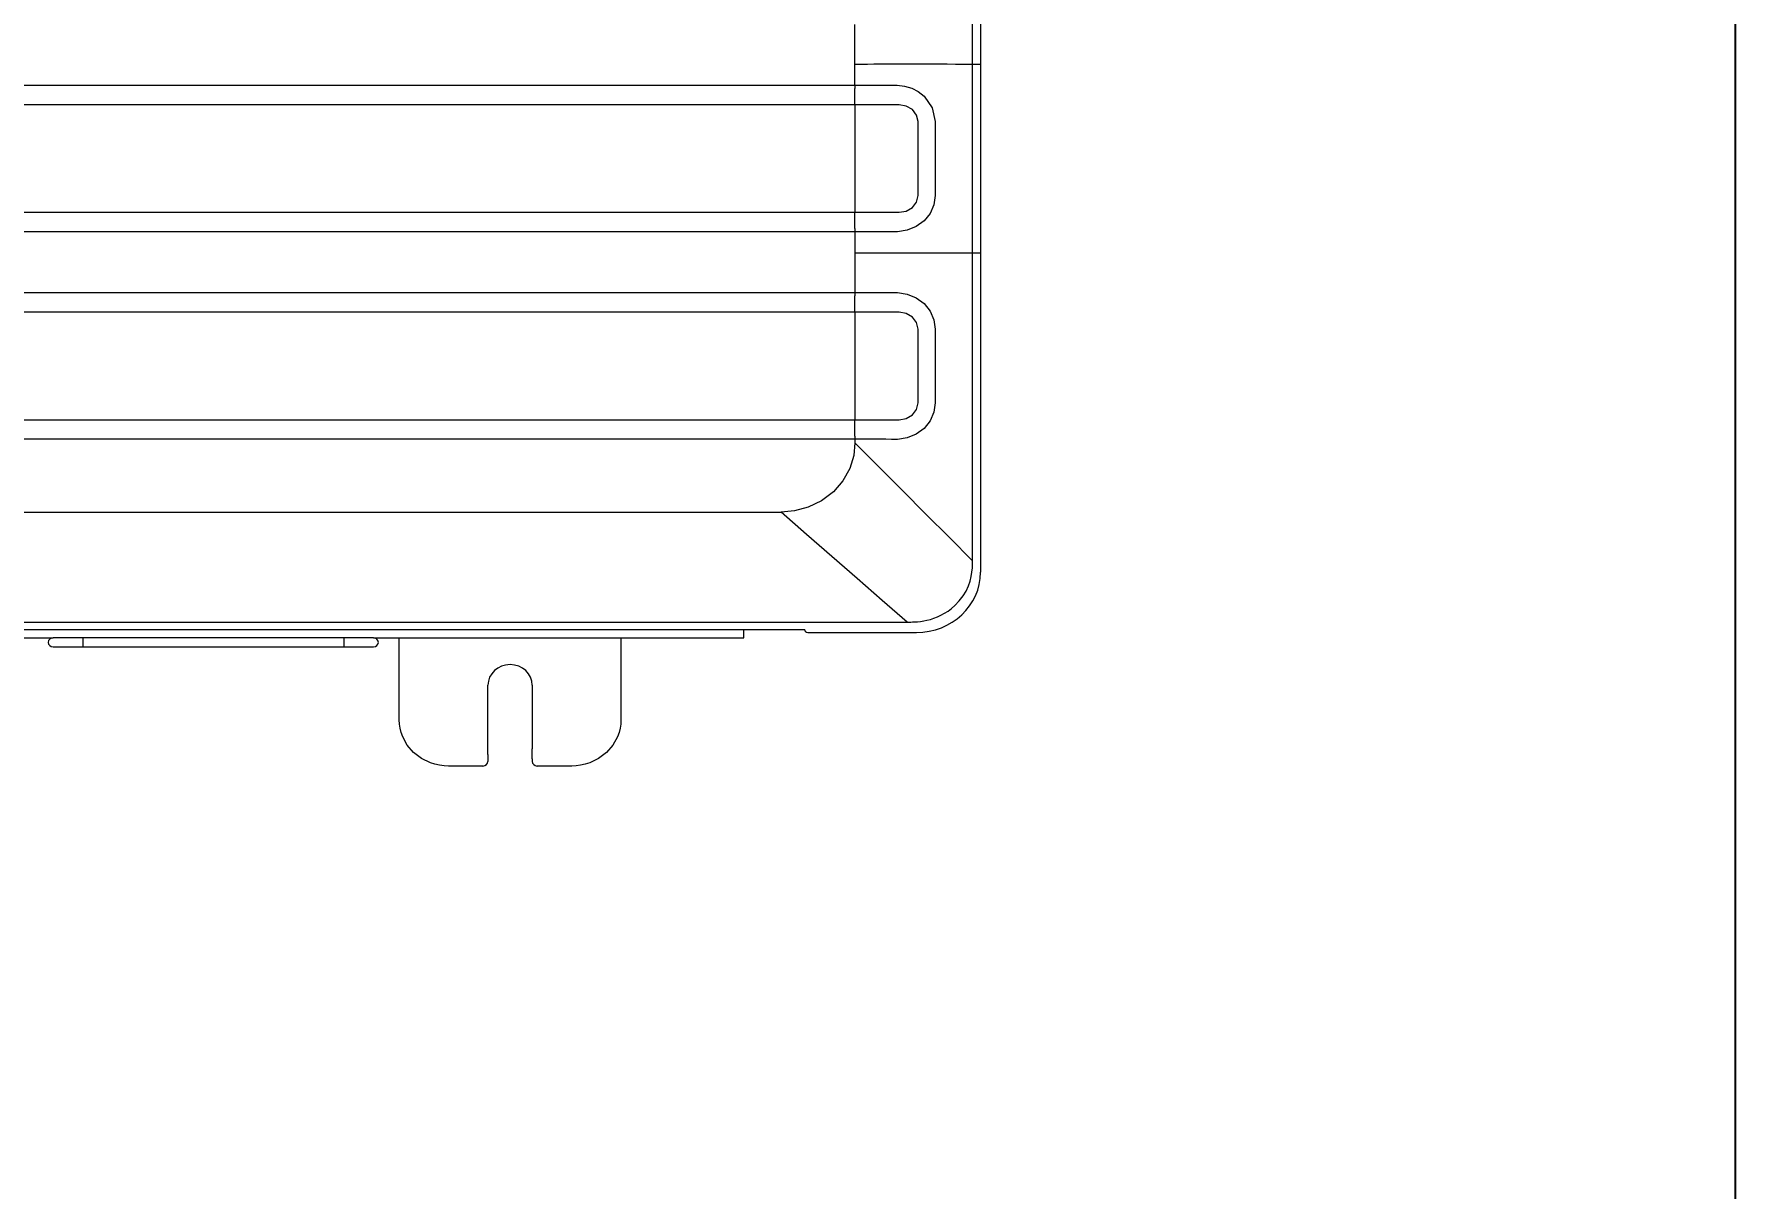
# Model space of a CAD drawing. Header units: millimetres. Extents: x -297 to 39764, y -29258 to 20315.
# Drawn here: x 14570 to 15267, y -16068 to -15599 of the extents above; entities that cross this region are included whole.
import ezdxf

# ---------------------------------------------------------------- set-up
doc = ezdxf.new("R2010")
doc.units = ezdxf.units.MM
doc.layers.get('Defpoints').update_dxf_attribs({"color": 250})
for name, color, linetype in [('.ZT-空调.检修口', 52, 'Continuous'), ('P-轴号.索引', 53, 'Continuous'), ('WINDOW', 4, 'Continuous')]:
    doc.layers.add(name, color=color, linetype=linetype)
doc.layers.add('ACS_DLJ_SWJ', color=9, linetype='Continuous', lineweight=0)
doc.styles.add('文字样式', font='', dxfattribs={"width": 0.75})
doc.styles.get('文字样式').set_extended_font_data('SimSun')
doc.dimstyles.new('沈阳府1-40(轴距)', dxfattribs={"dimscale": 40, "dimtxt": 3, "dimasz": 1, "dimexe": 0.8, "dimexo": 1, "dimgap": 0.5, "dimtad": 1, "dimdec": 0, "dimrnd": 5, "dimtxsty": '文字样式', "dimblk": 'ARCHTICK', "dimcen": 1, "dimdle": 0.55, "dimclrd": 252, "dimclre": 252, "dimclrt": 53, "dimadec": 0, "dimazin": 0, "dimtfac": 1, "dimtdec": 0, "dimtix": 1, "dimtmove": 2, "dimatfit": 3, "dimfxl": 3, "dimfxlon": 1, "dimarcsym": 0})

# ---------------------------------------------------------------- blocks, each defined once
blk = doc.blocks.new('_ArchTick')
at = {"color": 0, "linetype": 'ByBlock', "const_width": 0.4}
blk.add_lwpolyline([(-0.5, -0.5), (0.5, 0.5)], dxfattribs=at)
blk = doc.blocks.new('*D133')
at = {"layer": 'Defpoints', "color": 0, "transparency": 16777216}
for p in [(19861.91, -14429.73), (6861.91, -14765.4), (19861.91, -15864.21)]:
    blk.add_point(p, dxfattribs=at)
at = {"layer": 'P-轴号.索引', "color": 252, "lineweight": -2}
for p, q in [((6861.91, -14549.73), (6861.91, -14397.73)), ((19861.91, -14549.73), (19861.91, -14397.73)), ((6839.91, -14429.73), (19883.91, -14429.73))]:
    blk.add_line(p, q, dxfattribs=at)
at = {"layer": 'P-轴号.索引', "color": 252, "lineweight": -2, "xscale": 40, "yscale": 40, "zscale": 40, "rotation": 180}
blk.add_blockref('_ArchTick', (6861.91, -14429.73), dxfattribs=at)
at = {"layer": 'P-轴号.索引', "color": 252, "lineweight": -2, "xscale": 40, "yscale": 40, "zscale": 40}
blk.add_blockref('_ArchTick', (19861.91, -14429.73), dxfattribs=at)
at = {"layer": 'P-轴号.索引', "color": 53, "insert": (13361.91, -14349.73), "char_height": 120, "attachment_point": 5, "style": '文字样式'}
blk.add_mtext('13000', dxfattribs=at)
blk = doc.blocks.new('retrrrrrrrr')
at = {"layer": 'ACS_DLJ_SWJ', "color": 250, "lineweight": 5}
for p, q in [((-84315.74858, 19362.6, 1.04893), (-84315.75462, 19425.17388, 1.04893)), ((-84312.44874, 19425.19809, 1.04893), (-84312.44874, 19362.6, 1.04893)), ((-84363.547, 19370.65519, 1.04893), (-84363.547, 19378.71039, 1.04893)), ((-84363.547, 19362.6, 1.04893), (-84363.547, 19370.65519, 1.04893)), ((-84363.547, 19358.29313, 1.04893), (-84363.547, 19362.6, 1.04893)), ((-84363.547, 19362.6, 1.04893), (-84361.01689, 19362.6, 1.04893)), ((-84361.01689, 19362.6, 1.04893), (-84358.48851, 19362.6, 1.04893)), ((-84358.48851, 19362.6, 1.04893), (-84355.83242, 19362.60161, 1.04893)), ((-84355.83242, 19362.60161, 1.04893), (-84353.18065, 19362.60161, 1.04893)), ((-84353.18065, 19362.60161, 1.04893), (-84350.39512, 19362.60322, 1.04893)), ((-84350.39512, 19362.60322, 1.04893), (-84347.61735, 19362.60322, 1.04893)), ((-84347.61735, 19362.60322, 1.04893), (-84344.6998, 19362.60322, 1.04893)), ((-84344.6998, 19362.60322, 1.04893), (-84341.79259, 19362.60484, 1.04893)), ((-84341.79259, 19362.60484, 1.04893), (-84338.73956, 19362.60322, 1.04893)), ((-84338.73956, 19362.60322, 1.04893), (-84335.70032, 19362.60322, 1.04893)), ((-84335.70032, 19362.60322, 1.04893), (-84332.50922, 19362.60322, 1.04893)), ((-84332.50922, 19362.60322, 1.04893), (-84329.33365, 19362.60161, 1.04893)), ((-84329.33365, 19362.60161, 1.04893), (-84325.99843, 19362.60161, 1.04893)), ((-84325.99843, 19362.60161, 1.04893), (-84322.68565, 19362.6, 1.04893)), ((-84322.68565, 19362.6, 1.04893), (-84319.20892, 19362.6, 1.04893)), ((-84319.20892, 19362.6, 1.04893), (-84315.74858, 19362.6, 1.04893)), ((-84315.74858, 19362.6, 1.04893), (-84314.44124, 19362.6, 1.04893)), ((-84315.74858, 19324.17718, 1.04893), (-84315.74858, 19362.6, 1.04893)), ((-84314.44124, 19362.6, 1.04893), (-84313.35568, 19362.6, 1.04893)), ((-84313.35568, 19362.6, 1.04893), (-84312.67569, 19362.6, 1.04893)), ((-84312.67569, 19362.6, 1.04893), (-84312.44874, 19362.6, 1.04893)), ((-84312.44874, 19362.6, 1.04893), (-84312.44874, 19324.17718, 1.04893)), ((-84363.547, 19353.98626, 1.04893), (-84363.547, 19358.29313, 1.04893)), ((-85301.34383, 19353.98626, 1.04893), (-84363.547, 19353.98626, 1.04893)), ((-84363.547, 19353.98626, 1.04893), (-84363.547, 19353.26952, 1.04893)), ((-84363.547, 19353.98626, 1.04893), (-84361.80216, 19353.98626, 1.04893)), ((-84363.547, 19353.26952, 1.04893), (-84363.547, 19352.65933, 1.04893)), ((-84363.547, 19350.67217, 1.04893), (-84363.547, 19352.65933, 1.04893)), ((-84363.547, 19348.685, 1.04893), (-84363.547, 19350.67217, 1.04893)), ((-84363.547, 19347.46623, 1.04893), (-84363.547, 19348.685, 1.04893)), ((-84361.80216, 19353.98626, 1.04893), (-84360.05818, 19353.98626, 1.04893)), ((-84360.05818, 19353.98626, 1.04893), (-84357.77487, 19353.98787, 1.04893)), ((-84357.77487, 19353.98787, 1.04893), (-84355.49329, 19353.98949, 1.04893)), ((-84355.49329, 19353.98949, 1.04893), (-84353.2143, 19353.98949, 1.04893)), ((-84353.2143, 19353.98949, 1.04893), (-84350.9379, 19353.9911, 1.04893)), ((-84350.9379, 19353.9911, 1.04893), (-84348.66495, 19353.99272, 1.04893)), ((-84348.66495, 19353.99272, 1.04893), (-84346.39717, 19353.99272, 1.04893)), ((-84346.39717, 19353.99272, 1.04893), (-84343.36398, 19353.62789, 1.04893)), ((-84343.36398, 19353.62789, 1.04893), (-84340.46972, 19352.7465, 1.04893)), ((-84340.46972, 19352.7465, 1.04893), (-84337.7981, 19351.3776, 1.04893)), ((-84337.7981, 19351.3776, 1.04893), (-84335.45784, 19349.55993, 1.04893)), ((-84335.45784, 19349.55993, 1.04893), (-84332.10105, 19344.80591, 1.04893)), ((-84363.547, 19346.03437, 1.04893), (-85301.34383, 19346.03437, 1.04893)), ((-84363.547, 19346.03437, 1.04893), (-84363.547, 19347.46623, 1.04893)), ((-84354.52681, 19346.03437, 1.04893), (-84363.547, 19346.03437, 1.04893)), ((-84363.547, 19346.03437, 1.04893), (-84363.547, 19302.31998, 1.04893)), ((-84345.54892, 19346.03437, 1.04893), (-84354.52681, 19346.03437, 1.04893)), ((-84342.67882, 19345.51781, 1.04893), (-84345.54892, 19346.03437, 1.04893)), ((-84340.21344, 19344.08111, 1.04893), (-84342.67882, 19345.51781, 1.04893)), ((-84338.51261, 19341.86149, 1.04893), (-84340.21344, 19344.08111, 1.04893)), ((-84337.88957, 19339.17373, 1.04893), (-84338.51261, 19341.86149, 1.04893)), ((-84332.10105, 19344.80591, 1.04893), (-84330.90331, 19339.16405, 1.04893)), ((-84337.88957, 19309.17901, 1.04893), (-84337.88957, 19339.17373, 1.04893)), ((-84330.90331, 19339.16405, 1.04893), (-84330.90331, 19337.28988, 1.04893)), ((-84330.90331, 19337.28988, 1.04893), (-84330.90331, 19335.41572, 1.04893)), ((-84330.90331, 19335.41572, 1.04893), (-84330.90331, 19327.91905, 1.04893)), ((-84330.90331, 19327.91905, 1.04893), (-84330.90331, 19320.42078, 1.04893)), ((-84330.90331, 19320.42078, 1.04893), (-84330.90331, 19314.80151, 1.04893)), ((-84315.74858, 19285.75436, 1.04893), (-84315.74858, 19324.17718, 1.04893)), ((-84312.44874, 19324.17718, 1.04893), (-84312.44874, 19285.75436, 1.04893)), ((-84330.90331, 19314.80151, 1.04893), (-84330.90331, 19309.18224, 1.04893)), ((-84340.21775, 19304.26841, 1.04893), (-84338.51174, 19306.48964, 1.04893)), ((-84338.51174, 19306.48964, 1.04893), (-84337.88957, 19309.17901, 1.04893)), ((-84330.90331, 19309.18224, 1.04893), (-84331.44264, 19305.36934, 1.04893)), ((-85301.34469, 19302.31998, 1.04893), (-84363.547, 19302.31998, 1.04893)), ((-84363.547, 19300.88651, 1.04893), (-84363.547, 19302.31998, 1.04893)), ((-84363.547, 19302.31998, 1.04893), (-84361.70982, 19302.31998, 1.04893)), ((-84363.547, 19299.66936, 1.04893), (-84363.547, 19300.88651, 1.04893)), ((-84363.547, 19297.68058, 1.04893), (-84363.547, 19299.66936, 1.04893)), ((-84361.70982, 19302.31998, 1.04893), (-84359.87351, 19302.31998, 1.04893)), ((-84359.87351, 19302.31998, 1.04893), (-84357.47544, 19302.31998, 1.04893)), ((-84357.47544, 19302.31998, 1.04893), (-84355.07995, 19302.31998, 1.04893)), ((-84355.07995, 19302.31998, 1.04893), (-84352.68964, 19302.31998, 1.04893)), ((-84352.68964, 19302.31998, 1.04893), (-84350.30278, 19302.31998, 1.04893)), ((-84350.30278, 19302.31998, 1.04893), (-84347.92887, 19302.31998, 1.04893)), ((-84347.92887, 19302.31998, 1.04893), (-84345.56013, 19302.31998, 1.04893)), ((-84345.56013, 19302.31998, 1.04893), (-84342.68831, 19302.83171, 1.04893)), ((-84342.68831, 19302.83171, 1.04893), (-84340.21775, 19304.26841, 1.04893)), ((-84332.99677, 19301.83893, 1.04893), (-84335.43368, 19298.81702, 1.04893)), ((-84331.44264, 19305.36934, 1.04893), (-84332.99677, 19301.83893, 1.04893)), ((-84363.547, 19294.3681, 1.04893), (-85301.34383, 19294.3681, 1.04893)), ((-84363.547, 19295.69341, 1.04893), (-84363.547, 19297.68058, 1.04893)), ((-84363.547, 19295.69341, 1.04893), (-84363.547, 19295.08483, 1.04893)), ((-84363.547, 19295.08483, 1.04893), (-84363.547, 19294.3681, 1.04893)), ((-84361.80043, 19294.3681, 1.04893), (-84363.547, 19294.3681, 1.04893)), ((-84363.547, 19294.3681, 1.04893), (-84363.547, 19290.06123, 1.04893)), ((-84360.05386, 19294.36648, 1.04893), (-84361.80043, 19294.3681, 1.04893)), ((-84357.77142, 19294.36648, 1.04893), (-84360.05386, 19294.36648, 1.04893)), ((-84355.4907, 19294.36487, 1.04893), (-84357.77142, 19294.36648, 1.04893)), ((-84353.21171, 19294.36326, 1.04893), (-84355.4907, 19294.36487, 1.04893)), ((-84350.93704, 19294.36164, 1.04893), (-84353.21171, 19294.36326, 1.04893)), ((-84348.66408, 19294.36164, 1.04893), (-84350.93704, 19294.36164, 1.04893)), ((-84346.39717, 19294.36164, 1.04893), (-84348.66408, 19294.36164, 1.04893)), ((-84346.36007, 19294.36164, 1.04893), (-84346.39717, 19294.36164, 1.04893)), ((-84346.32383, 19294.36164, 1.04893), (-84346.36007, 19294.36164, 1.04893)), ((-84342.3069, 19294.97991, 1.04893), (-84346.32383, 19294.36164, 1.04893)), ((-84338.60494, 19296.4957, 1.04893), (-84342.3069, 19294.97991, 1.04893)), ((-84335.43368, 19298.81702, 1.04893), (-84338.60494, 19296.4957, 1.04893)), ((-84363.547, 19290.06123, 1.04893), (-84363.547, 19285.75436, 1.04893)), ((-84363.547, 19285.75436, 1.04893), (-84363.547, 19277.69916, 1.04893)), ((-84361.30425, 19285.75436, 1.04893), (-84363.547, 19285.75436, 1.04893)), ((-84359.06236, 19285.75275, 1.04893), (-84361.30425, 19285.75436, 1.04893)), ((-84356.72038, 19285.75275, 1.04893), (-84359.06236, 19285.75275, 1.04893)), ((-84354.38184, 19285.75113, 1.04893), (-84356.72038, 19285.75275, 1.04893)), ((-84351.93889, 19285.75113, 1.04893), (-84354.38184, 19285.75113, 1.04893)), ((-84349.50026, 19285.74952, 1.04893), (-84351.93889, 19285.75113, 1.04893)), ((-84346.95376, 19285.74952, 1.04893), (-84349.50026, 19285.74952, 1.04893)), ((-84344.41417, 19285.74952, 1.04893), (-84346.95376, 19285.74952, 1.04893)), ((-84341.76153, 19285.74952, 1.04893), (-84344.41417, 19285.74952, 1.04893)), ((-84339.11838, 19285.74952, 1.04893), (-84341.76153, 19285.74952, 1.04893)), ((-84336.35788, 19285.74952, 1.04893), (-84339.11838, 19285.74952, 1.04893)), ((-84333.60945, 19285.74952, 1.04893), (-84336.35788, 19285.74952, 1.04893)), ((-84330.73763, 19285.75113, 1.04893), (-84333.60945, 19285.74952, 1.04893)), ((-84327.88134, 19285.75113, 1.04893), (-84330.73763, 19285.75113, 1.04893)), ((-84324.89561, 19285.75275, 1.04893), (-84327.88134, 19285.75113, 1.04893)), ((-84321.92886, 19285.75275, 1.04893), (-84324.89561, 19285.75275, 1.04893)), ((-84318.83268, 19285.75436, 1.04893), (-84321.92886, 19285.75275, 1.04893)), ((-84315.74858, 19285.75436, 1.04893), (-84318.83268, 19285.75436, 1.04893)), ((-84315.75462, 19223.18532, 1.04893), (-84315.74858, 19285.75436, 1.04893)), ((-84314.44124, 19285.75436, 1.04893), (-84315.74858, 19285.75436, 1.04893)), ((-84313.35568, 19285.75436, 1.04893), (-84314.44124, 19285.75436, 1.04893)), ((-84312.67569, 19285.75436, 1.04893), (-84313.35568, 19285.75436, 1.04893)), ((-84312.44874, 19285.75436, 1.04893), (-84312.67569, 19285.75436, 1.04893)), ((-84312.44874, 19285.75436, 1.04893), (-84312.44874, 19223.15626, 1.04893)), ((-84363.547, 19277.69916, 1.04893), (-84363.547, 19269.64235, 1.04893)), ((-85301.34383, 19269.64235, 1.04893), (-84363.547, 19269.64235, 1.04893)), ((-84363.547, 19269.64235, 1.04893), (-84361.80302, 19269.64396, 1.04893)), ((-84363.547, 19269.64235, 1.04893), (-84363.547, 19268.92723, 1.04893)), ((-84363.547, 19268.92723, 1.04893), (-84363.547, 19268.31704, 1.04893)), ((-84363.547, 19266.32987, 1.04893), (-84363.547, 19268.31704, 1.04893)), ((-84363.547, 19264.34109, 1.04893), (-84363.547, 19266.32987, 1.04893)), ((-84361.80302, 19269.64396, 1.04893), (-84360.05904, 19269.64396, 1.04893)), ((-84360.05904, 19269.64396, 1.04893), (-84357.77487, 19269.64558, 1.04893)), ((-84357.77487, 19269.64558, 1.04893), (-84355.49416, 19269.64719, 1.04893)), ((-84355.49416, 19269.64719, 1.04893), (-84353.2143, 19269.64881, 1.04893)), ((-84353.2143, 19269.64881, 1.04893), (-84350.93876, 19269.65042, 1.04893)), ((-84350.93876, 19269.65042, 1.04893), (-84348.6287, 19269.65042, 1.04893)), ((-84348.6287, 19269.65042, 1.04893), (-84346.32383, 19269.65204, 1.04893)), ((-84346.32383, 19269.65042, 1.04893), (-84342.30603, 19269.03538, 1.04893)), ((-84342.30603, 19269.03538, 1.04893), (-84338.60666, 19267.52443, 1.04893)), ((-84338.60666, 19267.52443, 1.04893), (-84335.42937, 19265.19504, 1.04893)), ((-84335.42937, 19265.19504, 1.04893), (-84332.98469, 19262.16506, 1.04893)), ((-84363.547, 19261.69046, 1.04893), (-85301.34383, 19261.69046, 1.04893)), ((-84363.547, 19263.12393, 1.04893), (-84363.547, 19264.34109, 1.04893)), ((-84363.547, 19261.69046, 1.04893), (-84363.547, 19263.12393, 1.04893)), ((-84354.52681, 19261.69208, 1.04893), (-84363.547, 19261.69046, 1.04893)), ((-84363.547, 19261.69046, 1.04893), (-84363.547, 19217.97769, 1.04893)), ((-84345.54892, 19261.69046, 1.04893), (-84354.52681, 19261.69208, 1.04893)), ((-84342.67882, 19261.17551, 1.04893), (-84345.54892, 19261.69046, 1.04893)), ((-84340.21344, 19259.73881, 1.04893), (-84342.67882, 19261.17551, 1.04893)), ((-84338.51261, 19257.51919, 1.04893), (-84340.21344, 19259.73881, 1.04893)), ((-84332.98469, 19262.16506, 1.04893), (-84331.43401, 19258.63627, 1.04893)), ((-84331.43401, 19258.63627, 1.04893), (-84330.89813, 19254.82175, 1.04893)), ((-84337.88957, 19254.83144, 1.04893), (-84338.51261, 19257.51919, 1.04893)), ((-84337.88957, 19224.83672, 1.04893), (-84337.88957, 19254.83144, 1.04893)), ((-84330.89813, 19254.82175, 1.04893), (-84330.89813, 19252.94759, 1.04893)), ((-84330.89813, 19252.94759, 1.04893), (-84330.89813, 19251.07342, 1.04893)), ((-84330.89813, 19251.07342, 1.04893), (-84330.89727, 19243.57676, 1.04893)), ((-84330.89727, 19243.57676, 1.04893), (-84330.89554, 19236.07848, 1.04893)), ((-84330.89554, 19236.07848, 1.04893), (-84330.89468, 19230.45921, 1.04893)), ((-84330.89468, 19230.45921, 1.04893), (-84330.89382, 19224.83994, 1.04893)), ((-84338.51174, 19222.14735, 1.04893), (-84337.88957, 19224.83672, 1.04893)), ((-84330.89382, 19224.83994, 1.04893), (-84331.43315, 19221.02381, 1.04893)), ((-84315.76066, 19160.61628, 1.04893), (-84315.75462, 19223.18532, 1.04893)), ((-84312.44874, 19223.15626, 1.04893), (-84312.44874, 19155.96073, 1.04893)), ((-85301.34469, 19217.97769, 1.04893), (-84363.547, 19217.97769, 1.04893)), ((-84363.547, 19216.54422, 1.04893), (-84363.547, 19217.97769, 1.04893)), ((-84363.547, 19217.97769, 1.04893), (-84361.70982, 19217.97769, 1.04893)), ((-84363.547, 19215.32706, 1.04893), (-84363.547, 19216.54422, 1.04893)), ((-84361.70982, 19217.97769, 1.04893), (-84359.87351, 19217.97769, 1.04893)), ((-84359.87351, 19217.97769, 1.04893), (-84357.47544, 19217.97769, 1.04893)), ((-84357.47544, 19217.97769, 1.04893), (-84355.07995, 19217.97769, 1.04893)), ((-84355.07995, 19217.97769, 1.04893), (-84352.68964, 19217.97769, 1.04893)), ((-84352.68964, 19217.97769, 1.04893), (-84350.30278, 19217.97769, 1.04893)), ((-84350.30278, 19217.97769, 1.04893), (-84347.92887, 19217.97769, 1.04893)), ((-84347.92887, 19217.97769, 1.04893), (-84345.56013, 19217.97769, 1.04893)), ((-84345.56013, 19217.97769, 1.04893), (-84342.68831, 19218.4878, 1.04893)), ((-84342.68831, 19218.4878, 1.04893), (-84340.21775, 19219.9245, 1.04893)), ((-84340.21775, 19219.9245, 1.04893), (-84338.51174, 19222.14735, 1.04893)), ((-84332.98728, 19217.49018, 1.04893), (-84335.42678, 19214.46343, 1.04893)), ((-84331.43315, 19221.02381, 1.04893), (-84332.98728, 19217.49018, 1.04893)), ((-84363.547, 19210.0258, 1.04893), (-85301.34383, 19210.0258, 1.04893)), ((-84363.547, 19213.33828, 1.04893), (-84363.547, 19215.32706, 1.04893)), ((-84363.547, 19211.35112, 1.04893), (-84363.547, 19213.33828, 1.04893)), ((-84363.547, 19211.35112, 1.04893), (-84363.547, 19210.74254, 1.04893)), ((-84363.547, 19210.74254, 1.04893), (-84363.547, 19210.0258, 1.04893)), ((-84361.80129, 19210.02419, 1.04893), (-84363.547, 19210.0258, 1.04893)), ((-84363.547, 19210.0258, 1.04893), (-84363.547, 19209.28001, 1.04893)), ((-84363.547, 19209.28001, 1.04893), (-84363.547, 19208.53422, 1.04893)), ((-84360.05559, 19210.02419, 1.04893), (-84361.80129, 19210.02419, 1.04893)), ((-84357.77315, 19210.02096, 1.04893), (-84360.05559, 19210.02419, 1.04893)), ((-84355.49329, 19210.01935, 1.04893), (-84357.77315, 19210.02096, 1.04893)), ((-84353.2143, 19210.01612, 1.04893), (-84355.49329, 19210.01935, 1.04893)), ((-84350.93962, 19210.01289, 1.04893), (-84353.2143, 19210.01612, 1.04893)), ((-84348.66754, 19210.00966, 1.04893), (-84350.93962, 19210.01289, 1.04893)), ((-84346.40063, 19210.00805, 1.04893), (-84348.66754, 19210.00966, 1.04893)), ((-84346.36352, 19210.00805, 1.04893), (-84346.40063, 19210.00805, 1.04893)), ((-84346.32641, 19210.00805, 1.04893), (-84346.36352, 19210.00805, 1.04893)), ((-84342.30603, 19210.62631, 1.04893), (-84346.32641, 19210.00966, 1.04893)), ((-84338.60149, 19212.1405, 1.04893), (-84342.30603, 19210.62631, 1.04893)), ((-84335.42678, 19214.46343, 1.04893), (-84338.60149, 19212.1405, 1.04893)), ((-84364.05267, 19203.41537, 1.04893), (-84365.65685, 19198.18515, 1.04893)), ((-84363.547, 19208.53422, 1.04893), (-84364.05267, 19203.41537, 1.04893)), ((-84353.8848, 19198.86475, 1.04893), (-84363.547, 19208.53422, 1.04893)), ((-84365.65685, 19198.18515, 1.04893), (-84368.45274, 19193.15024, 1.04893)), ((-84344.25366, 19189.22596, 1.04893), (-84353.8848, 19198.86475, 1.04893)), ((-84372.35058, 19188.6545, 1.04893), (-84377.15881, 19185.00787, 1.04893)), ((-84368.45274, 19193.15024, 1.04893), (-84372.35058, 19188.6545, 1.04893)), ((-84334.67344, 19179.62913, 1.04893), (-84344.25366, 19189.22596, 1.04893)), ((-84388.1318, 19180.8931, 1.04893), (-84393.60449, 19180.42012, 1.04893)), ((-84382.54089, 19182.39276, 1.04893), (-84388.1318, 19180.8931, 1.04893)), ((-84377.15881, 19185.00787, 1.04893), (-84382.54089, 19182.39276, 1.04893)), ((-84834.44913, 19180.42012, 1.04893), (-84614.02724, 19180.42012, 1.04893)), ((-84614.02724, 19180.42012, 1.04893), (-84393.60449, 19180.42012, 1.04893)), ((-84383.26748, 19171.38183, 1.04893), (-84393.60449, 19180.42012, 1.04893)), ((-84325.16657, 19170.08558, 1.04893), (-84334.67344, 19179.62913, 1.04893)), ((-84372.9624, 19162.3726, 1.04893), (-84383.26748, 19171.38183, 1.04893)), ((-84315.75462, 19160.60982, 1.04893), (-84325.16657, 19170.08558, 1.04893)), ((-84362.70219, 19153.4118, 1.04893), (-84372.9624, 19162.3726, 1.04893)), ((-84315.73391, 19159.89308, 1.04893), (-84315.70112, 19160.56785, 1.04893)), ((-84352.49893, 19144.52041, 1.04893), (-84362.70219, 19153.4118, 1.04893)), ((-84316.72369, 19152.33831, 1.04893), (-84316.24045, 19154.30287, 1.04893)), ((-84316.24045, 19154.30287, 1.04893), (-84315.98761, 19156.05113, 1.04893)), ((-84315.98761, 19156.05113, 1.04893), (-84315.82279, 19157.81391, 1.04893)), ((-84315.82279, 19157.81391, 1.04893), (-84315.79431, 19158.51611, 1.04893)), ((-84315.79431, 19158.51611, 1.04893), (-84315.76497, 19159.21832, 1.04893)), ((-84315.76497, 19159.21832, 1.04893), (-84315.73391, 19159.89308, 1.04893)), ((-84321.12979, 19144.30087, 1.04893), (-84319.56617, 19146.35906, 1.04893)), ((-84319.56617, 19146.35906, 1.04893), (-84318.37964, 19148.34138, 1.04893)), ((-84318.37964, 19148.34138, 1.04893), (-84317.4054, 19150.42379, 1.04893)), ((-84317.4054, 19150.42379, 1.04893), (-84316.72369, 19152.33831, 1.04893)), ((-84342.36817, 19135.71619, 1.04893), (-84352.49893, 19144.52041, 1.04893)), ((-84328.59412, 19138.48789, 1.04893), (-84327.11506, 19139.29179, 1.04893)), ((-84327.11506, 19139.29179, 1.04893), (-84325.70158, 19140.19255, 1.04893)), ((-84325.70158, 19140.19255, 1.04893), (-84324.27085, 19141.25636, 1.04893)), ((-84324.27085, 19141.25636, 1.04893), (-84322.92986, 19142.41863, 1.04893)), ((-84322.92986, 19142.41863, 1.04893), (-84321.12979, 19144.30087, 1.04893)), ((-84834.44913, 19135.71134, 1.04893), (-84588.4052, 19135.71619, 1.04893)), ((-84525.1552, 19132.62486, 1.04893), (-84707.99746, 19132.62486, 1.04893)), ((-84588.4052, 19135.71619, 1.04893), (-84342.36126, 19135.72264, 1.04893)), ((-84383.9863, 19132.62486, 1.04893), (-84525.1552, 19132.62486, 1.04893)), ((-84408.72815, 19131.30439, 1.04893), (-84408.72815, 19132.63132, 1.04893)), ((-84342.37421, 19135.71134, 1.04893), (-84342.36126, 19135.69036, 1.04893)), ((-84342.36126, 19135.69036, 1.04893), (-84342.34832, 19135.66776, 1.04893)), ((-84342.32329, 19135.66776, 1.04893), (-84341.60189, 19135.69843, 1.04893)), ((-84341.60189, 19135.69843, 1.04893), (-84340.88048, 19135.72749, 1.04893)), ((-84340.88048, 19135.72749, 1.04893), (-84340.12973, 19135.75493, 1.04893)), ((-84340.12973, 19135.75493, 1.04893), (-84339.37812, 19135.78076, 1.04893)), ((-84339.37812, 19135.78076, 1.04893), (-84338.15104, 19135.85986, 1.04893)), ((-84338.15104, 19135.85986, 1.04893), (-84336.92827, 19135.97608, 1.04893)), ((-84336.92827, 19135.97608, 1.04893), (-84335.59936, 19136.17302, 1.04893)), ((-84335.59936, 19136.17302, 1.04893), (-84334.28426, 19136.44422, 1.04893)), ((-84334.28426, 19136.44422, 1.04893), (-84332.87165, 19136.81389, 1.04893)), ((-84332.87165, 19136.81389, 1.04893), (-84331.48492, 19137.25781, 1.04893)), ((-84331.48492, 19137.25781, 1.04893), (-84330.01795, 19137.82765, 1.04893)), ((-84330.01795, 19137.82765, 1.04893), (-84328.59412, 19138.48789, 1.04893)), ((-84769.79342, 19129.34467, 1.04893), (-84689.64299, 19129.34467, 1.04893)), ((-84689.05102, 19129.34467, 1.04893), (-84689.63954, 19129.34467, 1.04893)), ((-84689.63954, 19125.59634, 1.04893), (-84689.05102, 19125.59634, 1.04893)), ((-84687.34329, 19129.34467, 1.04893), (-84689.05102, 19129.34467, 1.04893)), ((-84689.05102, 19125.59634, 1.04893), (-84687.34329, 19125.59634, 1.04893)), ((-84684.68288, 19129.34467, 1.04893), (-84687.34329, 19129.34467, 1.04893)), ((-84687.34329, 19125.59634, 1.04893), (-84684.68288, 19125.59634, 1.04893)), ((-84681.33127, 19129.34467, 1.04893), (-84684.68288, 19129.34467, 1.04893)), ((-84684.68288, 19125.59634, 1.04893), (-84681.33127, 19125.59634, 1.04893)), ((-84677.61637, 19129.34467, 1.04893), (-84681.33127, 19129.34467, 1.04893)), ((-84681.33127, 19125.59634, 1.04893), (-84677.61637, 19125.59634, 1.04893)), ((-84677.61637, 19129.34467, 1.04893), (-84677.61637, 19128.79582, 1.04893)), ((-84571.41243, 19129.34467, 1.04893), (-84677.61637, 19129.34467, 1.04893)), ((-84677.61637, 19128.79582, 1.04893), (-84677.61637, 19127.4705, 1.04893)), ((-84677.61637, 19127.4705, 1.04893), (-84677.61637, 19126.14519, 1.04893)), ((-84677.61637, 19126.14519, 1.04893), (-84677.61637, 19125.59634, 1.04893)), ((-84677.61637, 19125.59634, 1.04893), (-84571.41243, 19125.59634, 1.04893)), ((-84567.69752, 19129.34467, 1.04893), (-84571.41243, 19129.34467, 1.04893)), ((-84571.41243, 19129.34467, 1.04893), (-84571.41243, 19128.79582, 1.04893)), ((-84571.41243, 19128.79582, 1.04893), (-84571.41243, 19127.4705, 1.04893)), ((-84571.41243, 19127.4705, 1.04893), (-84571.41243, 19126.14519, 1.04893)), ((-84571.41243, 19126.14519, 1.04893), (-84571.41243, 19125.59634, 1.04893)), ((-84571.41243, 19125.59634, 1.04893), (-84567.69752, 19125.59634, 1.04893)), ((-84564.34591, 19129.34467, 1.04893), (-84567.69752, 19129.34467, 1.04893)), ((-84567.69752, 19125.59634, 1.04893), (-84564.34591, 19125.59634, 1.04893)), ((-84561.68637, 19129.34467, 1.04893), (-84564.34591, 19129.34467, 1.04893)), ((-84564.34591, 19125.59634, 1.04893), (-84561.68637, 19125.59634, 1.04893)), ((-84559.97864, 19129.34467, 1.04893), (-84561.68637, 19129.34467, 1.04893)), ((-84561.68637, 19125.59634, 1.04893), (-84559.97864, 19125.59634, 1.04893)), ((-84559.39012, 19129.34467, 1.04893), (-84559.97864, 19129.34467, 1.04893)), ((-84559.97864, 19125.59634, 1.04893), (-84559.39012, 19125.59634, 1.04893)), ((-84559.39961, 19129.34467, 1.04893), (-84408.72815, 19129.34467, 1.04893)), ((-84548.9021, 19095.94869, 1.04893), (-84548.9021, 19129.35113, 1.04893)), ((-84458.72963, 19129.35113, 1.04893), (-84458.72963, 19095.94869, 1.04893)), ((-84408.72815, 19129.92419, 1.04893), (-84408.72815, 19131.30439, 1.04893)), ((-84408.72815, 19129.34467, 1.04893), (-84408.72815, 19129.92419, 1.04893)), ((-84382.78424, 19131.50133, 1.04893), (-84338.5989, 19131.50133, 1.04893)), ((-84512.83259, 19095.94869, 1.04893), (-84512.83259, 19110.00573, 1.04893)), ((-84494.79827, 19110.00573, 1.04893), (-84494.79827, 19095.94869, 1.04893)), ((-84548.82099, 19094.24563, 1.04893), (-84548.9021, 19095.94869, 1.04893)), ((-84548.56728, 19092.53774, 1.04893), (-84548.82099, 19094.24563, 1.04893)), ((-84548.12892, 19090.79594, 1.04893), (-84548.56728, 19092.53774, 1.04893)), ((-84547.49467, 19089.0493, 1.04893), (-84548.12892, 19090.79594, 1.04893)), ((-84512.83346, 19089.96782, 1.04893), (-84512.83259, 19095.94869, 1.04893)), ((-84494.79827, 19095.94869, 1.04893), (-84494.79827, 19089.97266, 1.04893)), ((-84459.50195, 19090.79594, 1.04893), (-84460.1362, 19089.0493, 1.04893)), ((-84459.06358, 19092.53774, 1.04893), (-84459.50195, 19090.79594, 1.04893)), ((-84458.81074, 19094.24563, 1.04893), (-84459.06358, 19092.53774, 1.04893)), ((-84458.72963, 19095.94869, 1.04893), (-84458.81074, 19094.24563, 1.04893)), ((-84545.62729, 19085.6884, 1.04893), (-84547.49467, 19089.0493, 1.04893)), ((-84543.03333, 19082.69554, 1.04893), (-84545.62729, 19085.6884, 1.04893)), ((-84512.83346, 19084.14354, 1.04893), (-84512.83346, 19089.96782, 1.04893)), ((-84512.83346, 19082.70038, 1.04893), (-84512.83346, 19084.14354, 1.04893)), ((-84494.79827, 19089.97266, 1.04893), (-84494.79827, 19084.14354, 1.04893)), ((-84494.79827, 19082.69877, 1.04893), (-84494.79827, 19084.14354, 1.04893)), ((-84462.00357, 19085.6884, 1.04893), (-84464.5984, 19082.69554, 1.04893)), ((-84460.1362, 19089.0493, 1.04893), (-84462.00357, 19085.6884, 1.04893)), ((-84539.83273, 19080.26768, 1.04893), (-84543.03333, 19082.69554, 1.04893)), ((-84536.2395, 19078.52104, 1.04893), (-84539.83273, 19080.26768, 1.04893)), ((-84534.37213, 19077.92861, 1.04893), (-84536.2395, 19078.52104, 1.04893)), ((-84532.50993, 19077.51858, 1.04893), (-84534.37213, 19077.92861, 1.04893)), ((-84530.68311, 19077.28129, 1.04893), (-84532.50993, 19077.51858, 1.04893)), ((-84528.86406, 19077.20541, 1.04893), (-84530.68311, 19077.28129, 1.04893)), ((-84514.83631, 19077.20541, 1.04893), (-84528.86406, 19077.20541, 1.04893)), ((-84512.83259, 19081.94168, 1.04893), (-84512.83346, 19082.70038, 1.04893)), ((-84512.83259, 19081.94168, 1.04893), (-84512.83259, 19081.91908, 1.04893)), ((-84512.83259, 19081.91908, 1.04893), (-84512.83259, 19081.89002, 1.04893)), ((-84512.83259, 19081.89002, 1.04893), (-84512.83259, 19081.78187, 1.04893)), ((-84512.83259, 19081.78187, 1.04893), (-84512.83259, 19081.63012, 1.04893)), ((-84512.83259, 19081.63012, 1.04893), (-84512.83259, 19081.43964, 1.04893)), ((-84512.83259, 19081.43964, 1.04893), (-84512.83259, 19081.21364, 1.04893)), ((-84512.83259, 19081.21364, 1.04893), (-84512.83259, 19080.9602, 1.04893)), ((-84512.83259, 19080.9602, 1.04893), (-84512.83259, 19080.68416, 1.04893)), ((-84512.83259, 19080.68416, 1.04893), (-84512.83259, 19080.39521, 1.04893)), ((-84512.83259, 19080.39521, 1.04893), (-84512.83259, 19080.09657, 1.04893)), ((-84512.83259, 19080.09657, 1.04893), (-84512.83259, 19079.07958, 1.04893)), ((-84494.79827, 19081.94168, 1.04893), (-84494.79827, 19082.69877, 1.04893)), ((-84494.79827, 19081.94168, 1.04893), (-84494.79827, 19081.91908, 1.04893)), ((-84494.79827, 19081.91908, 1.04893), (-84494.79827, 19081.89002, 1.04893)), ((-84494.79827, 19081.78187, 1.04893), (-84494.79827, 19081.89002, 1.04893)), ((-84494.79827, 19081.63012, 1.04893), (-84494.79827, 19081.78187, 1.04893)), ((-84494.79827, 19081.43964, 1.04893), (-84494.79827, 19081.63012, 1.04893)), ((-84494.79827, 19081.21364, 1.04893), (-84494.79827, 19081.43964, 1.04893)), ((-84494.79827, 19080.9602, 1.04893), (-84494.79827, 19081.21364, 1.04893)), ((-84494.79827, 19080.68416, 1.04893), (-84494.79827, 19080.9602, 1.04893)), ((-84494.79827, 19080.39359, 1.04893), (-84494.79827, 19080.68416, 1.04893)), ((-84494.79827, 19080.09657, 1.04893), (-84494.79827, 19080.39359, 1.04893)), ((-84494.79827, 19080.09657, 1.04893), (-84494.79827, 19079.07958, 1.04893)), ((-84478.76767, 19077.20541, 1.04893), (-84492.79455, 19077.20541, 1.04893)), ((-84476.94775, 19077.28129, 1.04893), (-84478.76767, 19077.20541, 1.04893)), ((-84475.12093, 19077.51858, 1.04893), (-84476.94775, 19077.28129, 1.04893)), ((-84473.2596, 19077.92861, 1.04893), (-84475.12093, 19077.51858, 1.04893)), ((-84471.39136, 19078.52104, 1.04893), (-84473.2596, 19077.92861, 1.04893)), ((-84467.79813, 19080.26768, 1.04893), (-84471.39136, 19078.52104, 1.04893)), ((-84464.5984, 19082.69554, 1.04893), (-84467.79813, 19080.26768, 1.04893))]:
    blk.add_line(p, q, dxfattribs=at)
for points in [[(-84338.5989, 19131.50133, 1.04893), (-84324.15694, 19131.50133, 1.04893), (-84312.44874, 19142.45091, 1.04893), (-84312.44874, 19155.96073, 1.04893)], [(-84383.9863, 19132.62486, 1.04893), (-84383.9863, 19132.00498, 1.04893), (-84383.44783, 19131.50133, 1.04893), (-84382.78424, 19131.50133, 1.04893)], [(-84689.63954, 19129.34467, 1.04893), (-84690.74581, 19129.34467, 1.04893), (-84691.64326, 19128.50686, 1.04893), (-84691.64326, 19127.4705, 1.04893)], [(-84691.64326, 19127.4705, 1.04893), (-84691.64326, 19126.43576, 1.04893), (-84690.74581, 19125.59634, 1.04893), (-84689.63954, 19125.59634, 1.04893)], [(-84557.38554, 19127.4705, 1.04893), (-84557.38554, 19128.50686, 1.04893), (-84558.28299, 19129.34467, 1.04893), (-84559.39012, 19129.34467, 1.04893)], [(-84559.39012, 19125.59634, 1.04893), (-84558.28299, 19125.59634, 1.04893), (-84557.38554, 19126.43576, 1.04893), (-84557.38554, 19127.4705, 1.04893)], [(-84514.83631, 19077.20541, 1.04893), (-84513.73004, 19077.20541, 1.04893), (-84512.83259, 19078.04483, 1.04893), (-84512.83259, 19079.07958, 1.04893)], [(-84494.79827, 19079.07958, 1.04893), (-84494.79827, 19078.04483, 1.04893), (-84493.90169, 19077.20541, 1.04893), (-84492.79455, 19077.20541, 1.04893)]]:
    blk.add_open_spline(points, degree=3, dxfattribs=at)
blk.add_open_spline([(-84494.79827, 19110.00573, 1.04893), (-84494.79827, 19114.6629, 1.04893), (-84498.83591, 19118.43867, 1.04893), (-84503.81586, 19118.43867, 1.04893), (-84508.79582, 19118.43867, 1.04893), (-84512.83259, 19114.6629, 1.04893), (-84512.83259, 19110.00573, 1.04893)], degree=3, knots=[0, 0, 0, 0, 1, 1, 1, 2, 2, 2, 2], dxfattribs=at)

msp = doc.modelspace()

# ---------------------------------------------------------------- linework, layer by layer
at = {"layer": 'WINDOW', "color": 165}
msp.add_line((15261.91, -16142.08), (15261.91, -15192.08), dxfattribs=at)

# ---------------------------------------------------------------- block references
at = {"layer": '.ZT-空调.检修口', "color": 0}
msp.add_blockref('retrrrrrrrr', (99267.32, -34973.19), dxfattribs=at)

# ---------------------------------------------------------------- dimensions: what is measured, and where the dimension line sits
at = {"layer": 'P-轴号.索引'}
dim = msp.add_linear_dim(base=(19861.91, -14429.73), p1=(6861.91, -14765.4), p2=(19861.91, -15864.21), dimstyle='沈阳府1-40(轴距)', dxfattribs=at)
dim.commit()
dim.dimension.update_dxf_attribs({"geometry": '*D133', "text_midpoint": (13361.91, -14349.73)})

doc.saveas('drawing.dxf')
